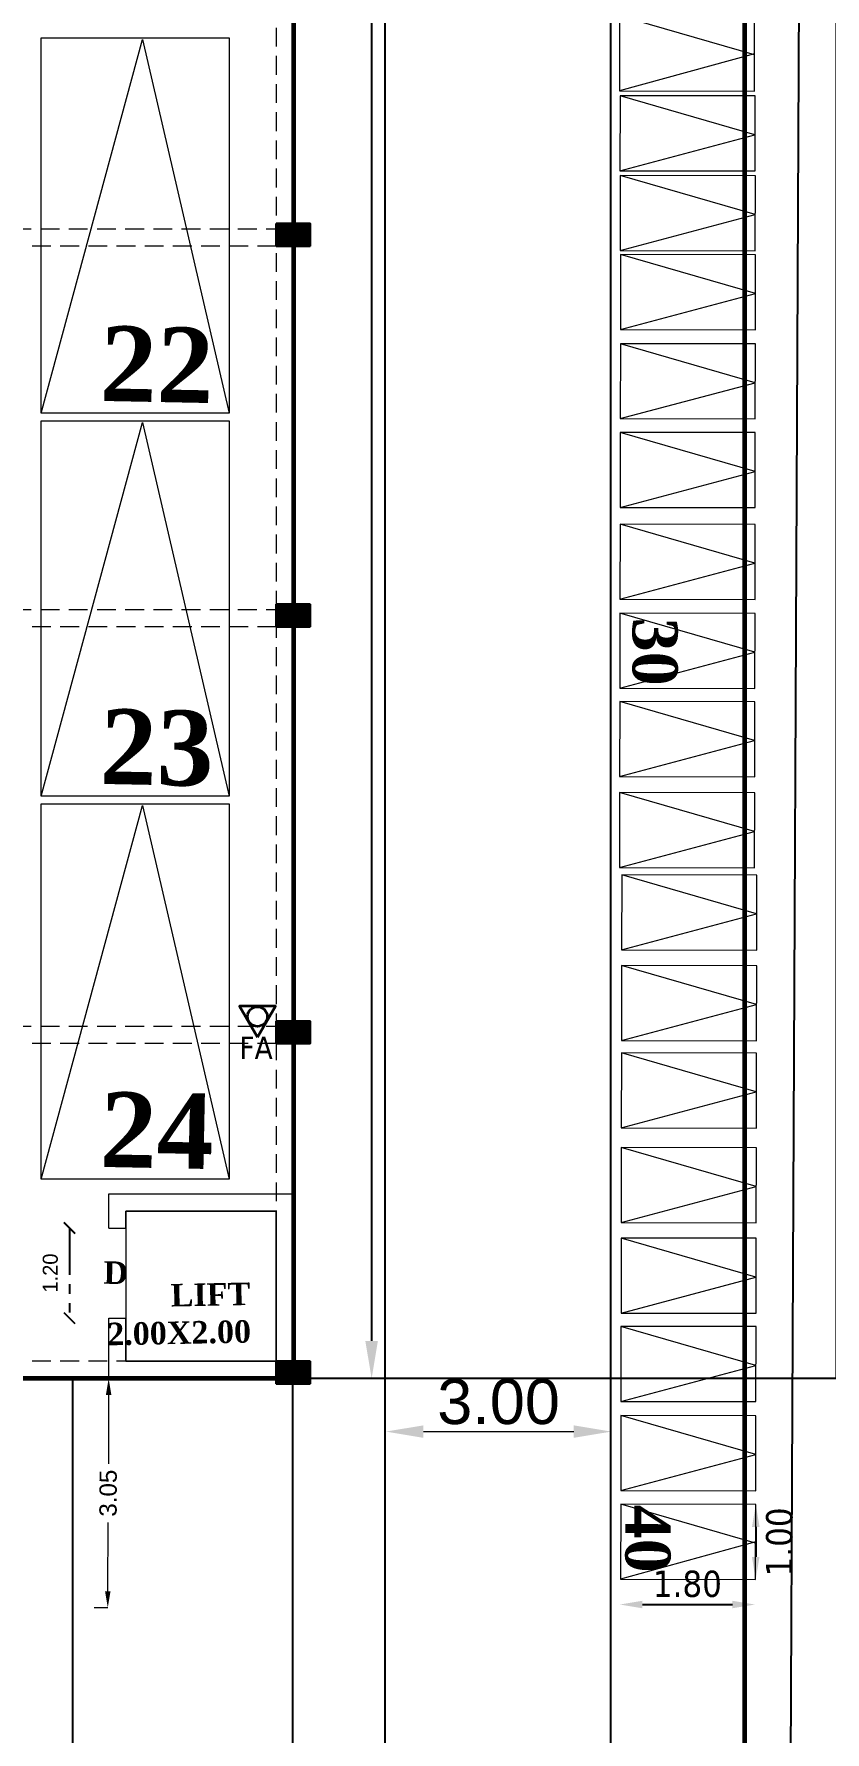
# Model space of a CAD drawing. Header units: metres. Extents: x -44 to 239, y -4 to 219.
# Drawn here: x 27.36 to 37.88, y 112.31 to 134.92 of the extents above; entities that cross this region are included whole.
import ezdxf

# ---------------------------------------------------------------- set-up
doc = ezdxf.new("R2010")
doc.units = ezdxf.units.M
doc.header["$MEASUREMENT"] = 0
doc.linetypes.add('001- GROUND FLOOR PLAN$0$HIDDEN', pattern=[0.375, 0.25, -0.125])
doc.linetypes.add('PHANTOM2', pattern=[1.25, 0.625, -0.125, 0.125, -0.125, 0.125, -0.125])
for name, color, linetype in [('0 @ 1', 7, 'Continuous'), ('11', 248, 'Continuous'), ('AS_AT_SITE', 6, 'Continuous'), ('BLK_1_LVL_0_SIDE_SETBACK2', 102, 'Continuous'), ('BLK_2_COVERED_AREA', 140, 'Continuous'), ('BLK_2_FLR_0_BLT_UP_AREA', 8, 'Continuous'), ('BLK_2_FLR_0_EXIT_WIDTH_DOOR', 2, 'Continuous'), ('BLK_2_FLR_0_STILT', 7, 'Continuous'), ('BLK_2_INTERNAL_VEHICULAR_ACCESS', 161, 'Continuous'), ('BLK_2_LVL_0_BLDG_FOOT_PRINT', 1, 'Continuous'), ('BLK_2_LVL_0_FRONT_SETBACK', 2, 'Continuous'), ('BLK_2_LVL_0_SIDE_SETBACK2', 102, 'Continuous'), ('DA_TWO_WHEELER_PARKING', 130, 'Continuous'), ('DISTANCE_BLK', 238, 'Continuous'), ('DRIVE_WAY', 254, 'Continuous'), ('TWO_WHEELER_DRIVE_WAY', 6, 'Continuous')]:
    doc.layers.add(name, color=color, linetype=linetype)
for name, color, linetype, lineweight in [('A-Column RCC', 6, 'Continuous', 30), ('A-Hatch Concrete-TC', 253, 'Continuous', 0), ('BLK_2_FLR_0_LIFT_2', 30, 'Continuous', 0), ('DIST_EXIT', 161, 'Continuous', 0), ('TWO_WHEELER_PARKING', 7, 'Continuous', 0)]:
    doc.layers.add(name, color=color, linetype=linetype, lineweight=lineweight)
doc.styles.add('ARIAL', font='arial.ttf')
doc.styles.add('CODE', font='tahoma.ttf')
doc.styles.add('MtXpl_Times_New_Roma', font='timesbd.ttf')
doc.styles.get("Standard").update_dxf_attribs({"font": 'arial.ttf'})
doc.styles.add('USA TEXT', font='GOTHIC.TTF')
doc.dimstyles.new('1-100-ED', dxfattribs={"dimtxt": 0.2, "dimasz": 0.15, "dimexe": 0.18, "dimexo": 0.0625, "dimgap": 0.15, "dimtad": 1, "dimzin": 0, "dimdsep": 46, "dimtxsty": 'USA TEXT', "dimblk": 'ARCHTICK', "dimcen": 0.1, "dimse1": 1, "dimse2": 1, "dimclrd": 256, "dimclrt": 256, "dimadec": 0, "dimazin": 0, "dimtfac": 1, "dimtofl": 0, "dimtmove": 0, "dimatfit": 3, "dimldrblk": 'ARCHTICK', "dimfxl": 0, "dimtolj": 1, "dimtzin": 0, "dimarcsym": 0})
doc.dimstyles.new('3 LINE', dxfattribs={"dimtxt": 0.23, "dimasz": 0.22, "dimexe": 0.18, "dimexo": 0.0625, "dimgap": 0.09, "dimtad": 1, "dimtoh": 1, "dimzin": 0, "dimdsep": 46, "dimtxsty": 'Standard', "dimcen": 0.09, "dimclrd": 256, "dimclre": 256, "dimazin": 0, "dimtfac": 1, "dimtofl": 0, "dimtmove": 2, "dimatfit": 3, "dimfxl": 0, "dimtolj": 1, "dimtzin": 0, "dimlwd": -1, "dimlwe": -1, "dimarcsym": 0})
doc.dimstyles.new('Copy of drain width', dxfattribs={"dimtxt": 1.5, "dimasz": 1, "dimexe": 0.18, "dimexo": 0.0625, "dimgap": 0.09, "dimtad": 0, "dimzin": 0, "dimdsep": 46, "dimtxsty": 'ARIAL', "dimcen": 0.09, "dimse1": 1, "dimse2": 1, "dimclrd": 21, "dimadec": 0, "dimazin": 0, "dimtfac": 1, "dimtofl": 0, "dimtmove": 0, "dimatfit": 3, "dimfxl": 0, "dimtolj": 1, "dimtzin": 0, "dimlwd": 9, "dimarcsym": 0})
doc.dimstyles.new('OUTER', dxfattribs={"dimscale": 0, "dimtxt": 0.35, "dimasz": 0.3, "dimexe": 0.18, "dimexo": 0.0625, "dimgap": 0.09, "dimtad": 1, "dimzin": 0, "dimdsep": 46, "dimtxsty": 'CODE', "dimcen": 0.09, "dimse1": 1, "dimse2": 1, "dimclrd": 256, "dimclrt": 1, "dimadec": 0, "dimazin": 0, "dimtfac": 1, "dimtofl": 0, "dimtmove": 2, "dimatfit": 3, "dimfxl": 0, "dimtolj": 1, "dimtzin": 0, "dimarcsym": 0})

# ---------------------------------------------------------------- blocks, each defined once
blk = doc.blocks.new('*D766')
at = {"lineweight": -2}
blk.add_line((35.454, 114.006), (36.652, 114.006), dxfattribs=at)
for points in [[(35.454, 114.056), (35.454, 113.956), (35.154, 114.006)], [(36.652, 114.056), (36.652, 113.956), (36.952, 114.006)]]:
    blk.add_solid(points)
at = {"layer": 'Defpoints', "color": 0}
for p in [(35.154, 114.344), (36.952, 114.347), (36.952, 114.006)]:
    blk.add_point(p, dxfattribs=at)
at = {"color": 1, "lineweight": 20, "insert": (36.053, 114.279), "char_height": 0.35, "attachment_point": 5, "style": 'CODE'}
blk.add_mtext('\\A1;1.80', dxfattribs=at)
blk = doc.blocks.new('*D767')
at = {"lineweight": -2}
blk.add_line((36.963, 115.04), (36.962, 114.641), dxfattribs=at)
for points in [[(36.913, 115.04), (37.013, 115.04), (36.963, 115.34)], [(36.912, 114.641), (37.012, 114.641), (36.962, 114.341)]]:
    blk.add_solid(points)
at = {"layer": 'Defpoints', "color": 0}
for p in [(36.963, 115.34), (36.962, 114.341), (36.962, 114.341)]:
    blk.add_point(p, dxfattribs=at)
at = {"color": 1, "lineweight": 20, "insert": (37.278, 114.84), "char_height": 0.35, "attachment_point": 5, "rotation": 89.9046, "style": 'CODE'}
blk.add_mtext('\\A1;1.00', dxfattribs=at)
blk = doc.blocks.new('*D466')
at = {"color": 21, "lineweight": 9}
for p, q in [((39.321, 167.233), (39.321, 145.238)), ((39.321, 118.016), (39.321, 140.011))]:
    blk.add_line(p, q, dxfattribs=at)
at = {"color": 21}
for points in [[(39.154, 167.233), (39.487, 167.233), (39.321, 168.233)], [(39.154, 118.016), (39.487, 118.016), (39.321, 117.016)]]:
    blk.add_solid(points, dxfattribs=at)
at = {"layer": 'Defpoints', "color": 0}
for p in [(30.803, 168.233), (30.803, 117.016), (39.321, 117.016)]:
    blk.add_point(p, dxfattribs=at)
at = {"color": 0, "insert": (39.321, 142.624), "char_height": 1.5, "attachment_point": 5, "rotation": 90, "style": 'ARIAL'}
blk.add_mtext('\\A1;51.22', dxfattribs=at)
blk = doc.blocks.new('*D598')
at = {"color": 21, "lineweight": 9}
for p, q in [((39.321, 116.119), (39.321, 110.602)), ((39.321, 100), (39.321, 105.517))]:
    blk.add_line(p, q, dxfattribs=at)
at = {"color": 21}
for points in [[(39.154, 116.119), (39.487, 116.119), (39.321, 117.119)], [(39.154, 100), (39.487, 100), (39.321, 99)]]:
    blk.add_solid(points, dxfattribs=at)
at = {"layer": 'Defpoints', "color": 0}
for p in [(30.803, 117.119), (38.031, 99), (39.321, 99)]:
    blk.add_point(p, dxfattribs=at)
at = {"color": 0, "insert": (39.321, 108.059), "char_height": 1.5, "attachment_point": 5, "rotation": 90, "style": 'ARIAL'}
blk.add_mtext('\\A1;18.12', dxfattribs=at)
blk = doc.blocks.new('cq')
at = {"layer": 'A-Hatch Concrete-TC'}
h = blk.add_hatch(dxfattribs=at)
h.set_pattern_fill('ANSI31', scale=0.01, angle=90)
h.set_pattern_definition([(135, (0, 0), (-0.00088388347648, -0.00088388347648), [])])
h.paths.add_polyline_path([(8280.033, -864.633), (8280.033, -864.333), (8279.583, -864.333), (8279.583, -864.633)])
at = {"layer": 'A-Column RCC', "color": 7}
blk.add_lwpolyline([(8280.033, -864.633), (8280.033, -864.333), (8279.583, -864.333), (8279.583, -864.633)], close=True, dxfattribs=at)
blk = doc.blocks.new('*D567')
at = {"layer": 'Defpoints', "color": 0}
for p in [(35.041, 116.309), (32.041, 115.552, 800.872), (35.041, 115.552, 800.872)]:
    blk.add_point(p, dxfattribs=at)
at = {"layer": 'TWO_WHEELER_DRIVE_WAY', "color": 21, "lineweight": 13}
blk.add_line((32.541, 116.309), (34.541, 116.309), dxfattribs=at)
at = {"layer": 'TWO_WHEELER_DRIVE_WAY', "color": 21}
for points in [[(32.541, 116.392), (32.541, 116.226), (32.041, 116.309)], [(34.541, 116.392), (34.541, 116.226), (35.041, 116.309)]]:
    blk.add_solid(points, dxfattribs=at)
at = {"layer": 'TWO_WHEELER_DRIVE_WAY', "color": 0, "insert": (33.541, 116.705), "char_height": 0.6, "attachment_point": 5, "style": 'ARIAL'}
blk.add_mtext('\\A1;3.00', dxfattribs=at)
blk = doc.blocks.new('*D505')
at = {"layer": 'Defpoints', "color": 0}
for p in [(28.353, 117.016, 800.872), (28.353, 117.016), (28.341, 113.963)]:
    blk.add_point(p, dxfattribs=at)
at = {"layer": 'DIST_EXIT'}
for p, q in [((28.174, 117.017), (28.173, 117.017)), ((28.352, 116.796), (28.349, 115.879)), ((28.342, 114.183), (28.346, 115.1)), ((28.341, 113.963), (28.161, 113.964))]:
    blk.add_line(p, q, dxfattribs=at)
for points in [[(28.316, 116.796), (28.389, 116.796), (28.353, 117.016)], [(28.305, 114.183), (28.378, 114.183), (28.341, 113.963)]]:
    blk.add_solid(points, dxfattribs=at)
at = {"layer": 'DIST_EXIT', "color": 0, "insert": (28.347, 115.489), "char_height": 0.23, "attachment_point": 5, "rotation": 89.7667}
blk.add_mtext('\\A1;3.05', dxfattribs=at)
blk = doc.blocks.new('*D771')
at = {"lineweight": -2, "ltscale": 2}
blk.add_line((31.852, 167.733), (31.852, 117.516), dxfattribs=at)
at = {"ltscale": 2}
for points in [[(31.768, 167.733), (31.935, 167.733), (31.852, 168.233)], [(31.768, 117.516), (31.935, 117.516), (31.852, 117.016)]]:
    blk.add_solid(points, dxfattribs=at)
at = {"layer": 'Defpoints', "color": 0, "ltscale": 2}
for p in [(30.583, 168.233), (24.826, 117.016), (31.852, 117.016)]:
    blk.add_point(p, dxfattribs=at)
at = {"color": 1, "lineweight": 20, "ltscale": 2, "insert": (31.501, 142.624), "char_height": 0.5, "attachment_point": 5, "rotation": 90, "style": 'CODE'}
blk.add_mtext('\\A1;51.22', dxfattribs=at)
blk = doc.blocks.new('_ArchTick')
at = {"color": 0, "linetype": 'ByBlock', "const_width": 0.15}
blk.add_lwpolyline([(-0.5, -0.5), (0.5, 0.5)], dxfattribs=at)
blk = doc.blocks.new('*D490')
at = {"layer": 'BLK_2_FLR_0_EXIT_WIDTH_DOOR', "linetype": 'PHANTOM2', "lineweight": -2}
blk.add_line((27.832, 119.02), (27.832, 117.82), dxfattribs=at)
at = {"layer": 'Defpoints', "color": 0}
for p in [(28.353, 119.02), (27.832, 117.82), (28.353, 117.82)]:
    blk.add_point(p, dxfattribs=at)
at = {"layer": 'BLK_2_FLR_0_EXIT_WIDTH_DOOR', "lineweight": -2, "xscale": 0.15, "yscale": 0.15, "zscale": 0.15}
for p, rotation in [((27.832, 119.02), 90), ((27.832, 117.82), 270)]:
    blk.add_blockref('_ArchTick', p, dxfattribs=dict(at, rotation=rotation))
at = {"layer": 'BLK_2_FLR_0_EXIT_WIDTH_DOOR', "insert": (27.577, 118.42), "char_height": 0.2, "attachment_point": 5, "rotation": 90, "style": 'USA TEXT'}
blk.add_mtext('\\A1;1.20', dxfattribs=at)

msp = doc.modelspace()

# ---------------------------------------------------------------- linework, layer by layer
at = {"lineweight": 20}
for p, q in [((36.94391, 134.64056, 1101.199), (35.14979, 135.15995, 1101.199)), ((36.94645, 134.65765, 1101.199), (35.14813, 134.16134, 1101.199)), ((36.95097, 133.57834, 1001.09), (35.15686, 134.09772, 1001.09)), ((35.15519, 133.09911, 1001.09), (36.95097, 133.57834, 1001.09)), ((36.95434, 132.51643, 900.981), (35.16022, 133.03582, 900.981)), ((35.15856, 132.03721, 900.981), (36.95434, 132.51643, 900.981)), ((36.95724, 131.46326, 800.872), (35.16312, 131.98264, 800.872)), ((35.16146, 130.98404, 800.872), (36.95724, 131.46326, 800.872)), ((36.95526, 130.27673, 800.872), (35.16115, 130.79611, 800.872)), ((35.15948, 129.79751, 800.872), (36.95526, 130.27673, 800.872)), ((36.9533, 129.09574, 800.872), (35.15918, 129.61512, 800.872)), ((35.15752, 128.61652, 800.872), (36.9533, 129.09574, 800.872)), ((36.95126, 127.87331, 800.872), (35.15714, 128.39269, 800.872)), ((35.15548, 127.39409, 800.872), (36.95126, 127.87331, 800.872)), ((36.94928, 126.68669, 800.872), (35.15517, 127.20607, 800.872)), ((35.1535, 126.20747, 800.872), (36.94928, 126.68669, 800.872)), ((36.94733, 125.51142, 800.872), (35.15321, 126.0308, 800.872)), ((35.15155, 125.03219, 800.872), (36.94733, 125.51142, 800.872)), ((36.94531, 124.30033, 800.872), (35.15119, 124.81971, 800.872)), ((35.14953, 123.8211, 800.872), (36.94531, 124.30033, 800.872)), ((36.97375, 123.20409, 800.872), (35.17964, 123.72347, 800.872)), ((35.17797, 122.72487, 800.872), (36.97375, 123.20409, 800.872)), ((36.97174, 121.9954, 800.872), (35.17762, 122.51479, 800.872)), ((35.17596, 121.51618, 800.872), (36.97174, 121.9954, 800.872)), ((36.9698, 120.83138, 800.872), (35.17568, 121.35076, 800.872)), ((35.17402, 120.35216, 800.872), (36.9698, 120.83138, 800.872)), ((36.9677, 119.57135, 800.872), (35.17358, 120.09073, 800.872)), ((35.17192, 119.09213, 800.872), (36.9677, 119.57135, 800.872)), ((36.96569, 118.36615, 800.872), (35.17158, 118.88554, 800.872)), ((35.16991, 117.88693, 800.872), (36.96569, 118.36615, 800.872)), ((36.96374, 117.19088, 800.872), (35.16962, 117.71026, 800.872)), ((35.16796, 116.71166, 800.872), (36.96374, 117.19088, 800.872)), ((36.96176, 116.00435, 800.872), (35.16764, 116.52373, 800.872)), ((35.16598, 115.52513, 800.872), (36.96176, 116.00435, 800.872)), ((36.95979, 114.82336, 800.872), (35.16568, 115.34274, 800.872)), ((36.96233, 114.84045, 800.872), (35.16401, 114.34414, 800.872))]:
    msp.add_line(p, q, dxfattribs=at)
at = {"color": 7, "lineweight": 20}
for p, q in [((27.45514, 129.87039, 800.872), (28.80183, 134.84522, 800.872)), ((28.80183, 134.84522, 800.872), (29.95514, 129.87039, 800.872)), ((27.45514, 124.77039, 800.872), (28.80183, 129.74522, 800.872)), ((28.80183, 129.74522, 800.872), (29.95514, 124.77039, 800.872)), ((27.45514, 119.67039, 800.872), (28.80183, 124.64522, 800.872)), ((28.80183, 124.64522, 800.872), (29.95514, 119.67039, 800.872)), ((30.58337, 119.47595, 800.872), (30.81337, 119.47595, 800.872)), ((30.58337, 119.47595, 800.872), (30.81337, 119.47595, 800.872)), ((30.81337, 119.47595, 800.872), (30.81337, 117.01595, 800.872)), ((30.81337, 119.47595, 800.872), (30.81337, 117.01595, 800.872)), ((28.35337, 119.01951, 800.872), (28.58337, 119.01951, 800.872)), ((28.35337, 119.01951, 800.872), (28.58337, 119.01951, 800.872)), ((28.35337, 117.81951, 800.872), (28.58337, 117.81951, 800.872)), ((28.35337, 117.81951, 800.872), (28.58337, 117.81951, 800.872)), ((30.81337, 117.01595, 800.872), (28.34827, 117.01595, 800.872)), ((30.81337, 117.01595, 800.872), (28.34827, 117.01595, 800.872))]:
    msp.add_line(p, q, dxfattribs=at)
at = {"color": 7, "linetype": '001- GROUND FLOOR PLAN$0$HIDDEN', "lineweight": 20}
for p, q in [((17.32337, 132.32595, 800.872), (30.58337, 132.32595, 800.872)), ((17.32337, 132.32595, 800.872), (30.58337, 132.32595, 800.872)), ((30.58337, 132.09595, 800.872), (17.32337, 132.09595, 800.872)), ((30.58337, 132.09595, 800.872), (17.32337, 132.09595, 800.872)), ((17.32337, 127.25595, 800.872), (30.58337, 127.25595, 800.872)), ((17.32337, 127.25595, 800.872), (30.58337, 127.25595, 800.872)), ((30.58337, 127.02595, 800.872), (17.32337, 127.02595, 800.872)), ((30.58337, 127.02595, 800.872), (17.32337, 127.02595, 800.872)), ((17.32337, 121.70595, 800.872), (30.58337, 121.70595, 800.872)), ((17.32337, 121.70595, 800.872), (30.58337, 121.70595, 800.872)), ((30.58337, 121.47595, 800.872), (17.32337, 121.47595, 800.872)), ((30.58337, 121.47595, 800.872), (17.32337, 121.47595, 800.872))]:
    msp.add_line(p, q, dxfattribs=at)
at = {"color": 7, "linetype": '001- GROUND FLOOR PLAN$0$HIDDEN', "lineweight": 20, "elevation": 800.872}
msp.add_lwpolyline([(17.32337, 117.24595), (17.32337, 168.00295), (30.58337, 168.00295), (30.58337, 117.24595)], close=True, dxfattribs=at)
at = {"lineweight": 35, "elevation": 800.872}
msp.add_lwpolyline([(30.33154, 121.55946), (30.57129, 121.97472), (30.0918, 121.97472)], close=True, dxfattribs=at)
msp.add_lwpolyline([(30.33154, 121.55946), (30.57129, 121.97472), (30.0918, 121.97472)], close=True, dxfattribs=at)
msp.add_lwpolyline([(30.33154, 121.55946), (30.57129, 121.97472), (30.0918, 121.97472)], close=True, dxfattribs=at)
msp.add_lwpolyline([(30.33154, 121.55946), (30.57129, 121.97472), (30.0918, 121.97472)], close=True, dxfattribs=at)
at = {"color": 7, "lineweight": 20, "elevation": 800.872}
for points in [[(28.35337, 119.01951), (28.35337, 119.47595), (30.58337, 119.47595)], [(28.35337, 119.01951), (28.35337, 119.47595), (30.58337, 119.47595)], [(28.58337, 119.01951), (28.58337, 119.24595), (30.58337, 119.24595), (30.58337, 117.24595), (28.58337, 117.24595), (28.58337, 117.81951)], [(28.58337, 119.01951), (28.58337, 119.24595), (30.58337, 119.24595), (30.58337, 117.24595), (28.58337, 117.24595), (28.58337, 117.81951)], [(28.35337, 117.01595), (28.35337, 117.81951)], [(28.35337, 117.01595), (28.35337, 117.81951)]]:
    msp.add_lwpolyline(points, dxfattribs=at)
at = {"lineweight": 35}
msp.add_circle((30.33154, 121.8363, 800.872), 0.13114, dxfattribs=at)
msp.add_circle((30.33154, 121.8363, 800.872), 0.13114, dxfattribs=at)
msp.add_circle((30.33154, 121.8363, 800.872), 0.13114, dxfattribs=at)
msp.add_circle((30.33154, 121.8363, 800.872), 0.13114, dxfattribs=at)
at = {"layer": '11', "lineweight": 20, "elevation": 800.872}
for points in [[(27.45514, 134.87039), (29.95514, 134.87039), (29.95514, 129.87039), (27.45514, 129.87039)], [(27.45514, 129.77039), (29.95514, 129.77039), (29.95514, 124.77039), (27.45514, 124.77039)], [(27.45514, 124.67039), (29.95514, 124.67039), (29.95514, 119.67039), (27.45514, 119.67039)]]:
    msp.add_lwpolyline(points, close=True, dxfattribs=at)
at = {"layer": 'AS_AT_SITE', "elevation": 800.872}
msp.add_lwpolyline([(-8.40444, 63.40894), (-13.56915, 196.79995), (37.8261, 196.53738), (37.36288, 98.74885)], close=True, dxfattribs=at)
at = {"layer": 'BLK_1_LVL_0_SIDE_SETBACK2', "elevation": 800.872}
msp.add_lwpolyline([(31.22253, 174.33163), (31.22254, 190.79775), (38.03085, 190.79775), (38.03085, 117.01595), (11.09253, 117.01595), (11.0926, 174.33163)], close=True, dxfattribs=at)
at = {"layer": 'BLK_2_COVERED_AREA', "lineweight": 60, "elevation": 800.872}
msp.add_lwpolyline([(17.09337, 117.01595), (17.09337, 168.23295), (30.81337, 168.23295), (30.81337, 117.01595)], close=True, dxfattribs=at)
at = {"layer": 'BLK_2_FLR_0_BLT_UP_AREA', "color": 8, "lineweight": 20, "elevation": 800.872}
msp.add_lwpolyline([(17.09337, 117.01595), (17.09337, 168.23295), (30.81337, 168.23295), (30.81337, 117.01595)], close=True, dxfattribs=at)
at = {"layer": 'BLK_2_FLR_0_LIFT_2', "elevation": 800.872}
msp.add_lwpolyline([(30.58337, 119.24595), (28.58337, 119.24595), (28.58337, 117.24595), (30.58337, 117.24595)], close=True, dxfattribs=at)
at = {"layer": 'BLK_2_FLR_0_STILT', "lineweight": 20, "elevation": 800.872}
msp.add_lwpolyline([(17.09337, 117.01595), (17.09337, 168.23295), (30.81337, 168.23295), (30.81337, 117.01595)], close=True, dxfattribs=at)
at = {"layer": 'BLK_2_INTERNAL_VEHICULAR_ACCESS', "lineweight": 60, "elevation": 800.872}
msp.add_lwpolyline([(11.09337, 111.01595), (11.09337, 174.23295), (36.81337, 174.23295), (36.81337, 111.01595)], close=True, dxfattribs=at)
at = {"layer": 'BLK_2_LVL_0_BLDG_FOOT_PRINT', "lineweight": 60, "elevation": 800.872}
msp.add_lwpolyline([(17.09337, 117.01595), (17.09337, 168.23295), (30.81337, 168.23295), (30.81337, 117.01595)], close=True, dxfattribs=at)
at = {"layer": 'BLK_2_LVL_0_FRONT_SETBACK', "elevation": 800.872}
msp.add_lwpolyline([(17.09337, 117.01595), (17.08337, 83.35908), (30.80337, 93.6034), (30.80337, 117.01595)], close=True, dxfattribs=at)
at = {"layer": 'BLK_2_LVL_0_SIDE_SETBACK2', "elevation": 800.872}
msp.add_lwpolyline([(30.81337, 117.01595), (30.81337, 168.23295), (38.03085, 168.23295), (38.03085, 117.01595)], close=True, dxfattribs=at)
at = {"layer": 'DA_TWO_WHEELER_PARKING', "linetype": 'Continuous', "lineweight": 20, "elevation": 800.872}
for points in [[(36.97151, 120.34917), (36.97317, 121.34777), (35.17568, 121.35076), (35.17402, 120.35216)], [(36.96941, 119.08913), (36.97107, 120.08774), (35.17358, 120.09073), (35.17192, 119.09213)], [(36.9674, 117.88394), (36.96907, 118.88254), (35.17158, 118.88554), (35.16991, 117.88693)], [(36.96545, 116.70866), (36.96711, 117.70727), (35.16962, 117.71026), (35.16796, 116.71166)], [(36.96347, 115.52213), (36.96513, 116.52074), (35.16764, 116.52373), (35.16598, 115.52513)], [(36.9615, 114.34114), (36.96317, 115.33975), (35.16568, 115.34274), (35.16401, 114.34414)]]:
    msp.add_lwpolyline(points, close=True, dxfattribs=at)
at = {"layer": 'DISTANCE_BLK', "elevation": 800.872}
msp.add_lwpolyline([(17.09337, 117.01595), (17.09337, 168.23295), (30.81337, 168.23295), (30.81337, 117.01595)], close=True, dxfattribs=at)
at = {"layer": 'DRIVE_WAY', "color": 255, "elevation": 800.872}
msp.add_lwpolyline([(21.87337, 117.01595), (27.87337, 117.01595), (27.87337, 103.89571), (21.87337, 99.41568)], close=True, dxfattribs=at)
at = {"layer": 'TWO_WHEELER_DRIVE_WAY', "elevation": 800.872}
msp.add_lwpolyline([(32.03085, 106.99998), (32.03085, 195.79995), (35.03085, 195.79995), (35.03085, 109.23999)], close=True, dxfattribs=at)
at = {"layer": 'TWO_WHEELER_PARKING', "color": 2, "linetype": 'Continuous', "lineweight": 20}
for points, elevation in [([(36.94562, 134.15835), (36.94728, 135.15695), (35.14979, 135.15995), (35.14813, 134.16134)], 1101.199), ([(36.95268, 133.09612), (36.95435, 134.09473), (35.15686, 134.09772), (35.15519, 133.09911)], 1001.09), ([(36.95605, 132.03422), (36.95771, 133.03282), (35.16022, 133.03582), (35.15856, 132.03721)], 900.981), ([(36.95895, 130.98104), (36.96061, 131.97965), (35.16312, 131.98264), (35.16146, 130.98404)], 800.872), ([(36.95697, 129.79452), (36.95864, 130.79312), (35.16115, 130.79611), (35.15948, 129.79751)], 800.872), ([(36.95501, 128.61352), (36.95667, 129.61213), (35.15918, 129.61512), (35.15752, 128.61652)], 800.872), ([(36.95297, 127.39109), (36.95463, 128.3897), (35.15714, 128.39269), (35.15548, 127.39409)], 800.872), ([(36.95099, 126.20447), (36.95266, 127.20308), (35.15517, 127.20607), (35.1535, 126.20747)], 800.872), ([(36.94904, 125.0292), (36.9507, 126.02781), (35.15321, 126.0308), (35.15155, 125.03219)], 800.872), ([(36.94702, 123.81811), (36.94868, 124.81672), (35.15119, 124.81971), (35.14953, 123.8211)], 800.872), ([(36.97546, 122.72187), (36.97712, 123.72048), (35.17964, 123.72347), (35.17797, 122.72487)], 800.872), ([(36.97345, 121.51319), (36.97511, 122.51179), (35.17762, 122.51479), (35.17596, 121.51618)], 800.872)]:
    msp.add_lwpolyline(points, close=True, dxfattribs=dict(at, elevation=elevation))

# ---------------------------------------------------------------- block references
at = {"color": 7, "lineweight": 20, "rotation": 180}
for p in [(8310.61669, -732.23657, 800.872), (8310.61669, -732.23657, 800.872), (8310.61669, -737.30657, 800.872), (8310.61669, -737.30657, 800.872), (8310.61669, -742.85657, 800.872), (8310.61669, -742.85657, 800.872), (8310.61669, -747.38657, 800.872), (8310.61669, -747.38657, 800.872)]:
    msp.add_blockref('cq', p, dxfattribs=at)

# ---------------------------------------------------------------- texts
at = {"color": 7, "lineweight": 20, "style": 'MtXpl_Times_New_Roma'}
for s, height, p in [('22', 1, (28.23048, 130.03439, 800.872)), ('23', 1, (28.23048, 124.93439, 800.872)), ('24', 1, (28.23048, 119.83439, 800.872)), ('D', 0.3, (28.2816, 118.27837, 800.872)), ('D', 0.3, (28.2816, 118.27837, 800.872))]:
    msp.add_text(s, height=height, rotation=358.871089, dxfattribs=at).set_placement(p)
at = {"lineweight": 20, "style": 'MtXpl_Times_New_Roma'}
for s, p in [('30', (35.32457, 127.1479, 800.872)), ('40', (35.22914, 115.33597, 800.872))]:
    msp.add_text(s, height=0.6, rotation=269.904568, dxfattribs=at).set_placement(p)
at = {"lineweight": 35, "style": 'CODE'}
msp.add_text('FA', height=0.3, dxfattribs=at).set_placement((30.09068, 121.26987, 800.872))
msp.add_text('FA', height=0.3, dxfattribs=at).set_placement((30.09068, 121.26987, 800.872))
at = {"color": 7, "lineweight": 20, "insert": (30.24945, 117.48847, 800.872), "char_height": 0.3, "width": 1.2966712, "attachment_point": 9, "rotation": 1.128911}
msp.add_mtext('{\\fTimes New Roman|b1|i0|c0|p18;LIFT\\P2.00X2.00}', dxfattribs=at)
msp.add_mtext('{\\fTimes New Roman|b1|i0|c0|p18;LIFT\\P2.00X2.00}', dxfattribs=at)

# ---------------------------------------------------------------- dimensions: what is measured, and where the dimension line sits
at = {"color": 1}
for base, p1, p2, picture, middle in [((39.32051, 117.01595, 800.872), (30.80337, 168.23295, 800.872), (30.80337, 117.01595, 800.872), '*D466', (39.32051, 142.62445, 800.872)), ((39.32051, 98.99995, 800.872), (30.80337, 117.11861, 800.872), (38.03085, 98.99995, 800.872), '*D598', (39.32051, 108.05928, 800.872))]:
    dim = msp.add_linear_dim(base=base, p1=p1, p2=p2, angle=90, dimstyle='Copy of drain width', dxfattribs=at)
    dim.commit()
    dim.dimension.update_dxf_attribs({"geometry": picture, "text_midpoint": middle})
at = {"layer": '0 @ 1', "color": 7, "lineweight": 20, "ltscale": 2}
dim = msp.add_linear_dim(base=(31.85158, 117.01595, 800.872), p1=(30.58337, 168.23295, 800.872), p2=(24.82635, 117.01595, 800.872), angle=90, dimstyle='OUTER', override={"dimscale": 1, "dimtxt": 0.5, "dimasz": 0.5, "dimtad": 3, "dimtix": 0, "dimtofl": 0, "dimtmove": 2, "dimatfit": 3}, dxfattribs=at)
dim.commit()
dim.dimension.update_dxf_attribs({"geometry": '*D771', "text_midpoint": (31.50117, 142.62445, 800.872)})
at = {"layer": '0 @ 1', "lineweight": 20}
dim = msp.add_linear_dim(base=(36.9615, 114.34114, 800.872), p1=(36.96317, 115.33975, 800.872), p2=(36.9615, 114.34114, 800.872), angle=269.904568, dimstyle='OUTER', override={"dimscale": 1, "dimtix": 0, "dimtofl": 0, "dimtmove": 2, "dimatfit": 3}, dxfattribs=at)
dim.commit()
dim.dimension.update_dxf_attribs({"geometry": '*D767', "text_midpoint": (37.2778, 114.83992, 800.872), "dimtype": 129})
dim = msp.add_linear_dim(base=(36.9515, 114.00571, 800.872), p1=(35.15401, 114.34414, 800.872), p2=(36.9515, 114.34713, 800.872), dimstyle='OUTER', override={"dimscale": 1, "dimtix": 0, "dimtofl": 0, "dimtmove": 2, "dimatfit": 3}, dxfattribs=at)
dim.commit()
dim.dimension.update_dxf_attribs({"geometry": '*D766', "text_midpoint": (36.05276, 114.2787, 800.872)})
at = {"layer": 'BLK_2_FLR_0_EXIT_WIDTH_DOOR'}
dim = msp.add_linear_dim(base=(27.83177, 117.81951, 800.872), p1=(28.35337, 119.01951, 800.872), p2=(28.35337, 117.81951, 800.872), angle=90, dimstyle='1-100-ED', override={"dimfxl": 75, "dimarcsym": 2}, dxfattribs=at)
dim.commit()
dim.dimension.update_dxf_attribs({"geometry": '*D490', "text_midpoint": (27.57674, 118.41951, 800.872)})
at = {"layer": 'DIST_EXIT', "color": 7}
dim = msp.add_linear_dim(base=(28.35337, 117.01595, 800.872), p1=(28.34093, 113.96301, 800.872), p2=(28.35337, 117.01595, 1601.744), angle=89.766685, dimstyle='3 LINE', dxfattribs=at)
dim.commit()
dim.dimension.update_dxf_attribs({"geometry": '*D505', "text_midpoint": (28.34715, 115.48948, 800.872), "dimtype": 161})
at = {"layer": 'TWO_WHEELER_DRIVE_WAY'}
dim = msp.add_linear_dim(base=(35.04085, 116.30889), p1=(32.04085, 115.55244, 800.872), p2=(35.04085, 115.55244, 800.872), angle=180, dimstyle='Copy of drain width', override={"dimtxt": 0.6, "dimasz": 0.5, "dimtad": 3, "dimlwd": 13}, dxfattribs=at)
dim.commit()
dim.dimension.update_dxf_attribs({"geometry": '*D567', "text_midpoint": (33.54085, 116.70544)})

doc.saveas('drawing.dxf')
